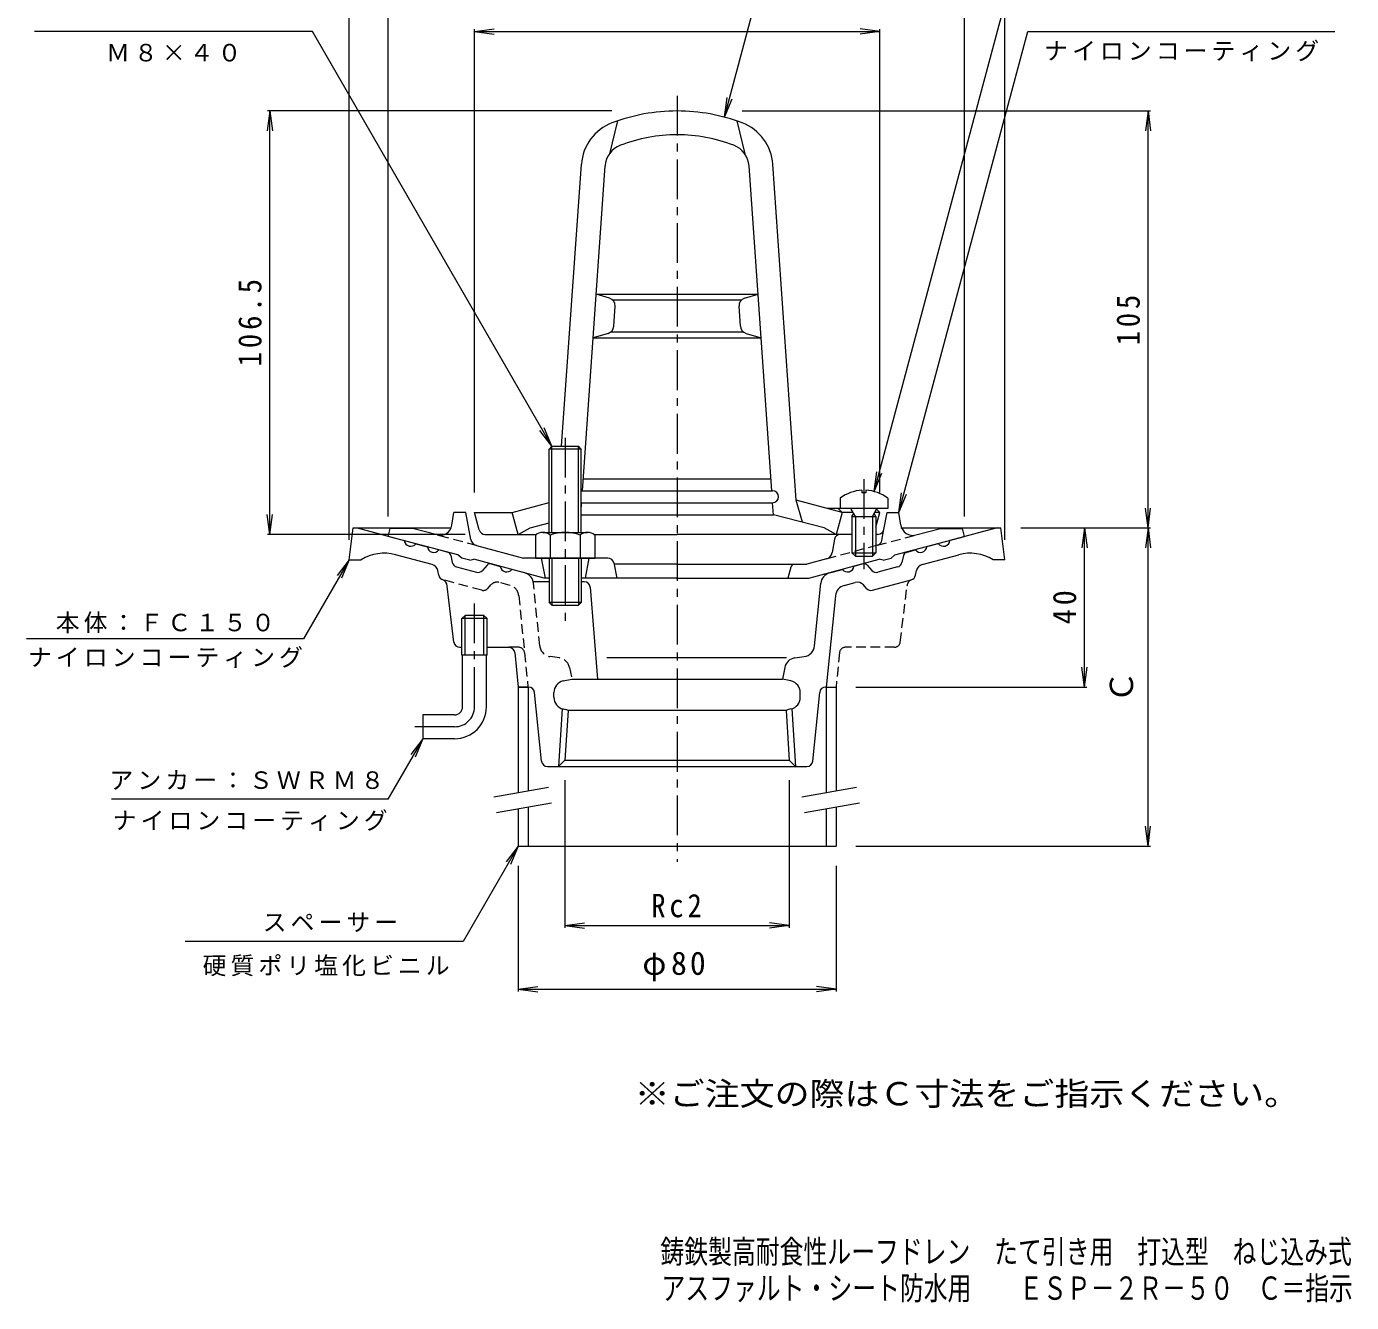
# Model space of a CAD drawing. Units: millimetres, scale not verified. Extents: x -185 to 148, y -231 to 263.
# Drawn here: x -185.1 to 148.3, y -230.5 to 90.4 of the extents above; entities that cross this region are included whole.
import ezdxf
from ezdxf.enums import TextEntityAlignment as Align

# ---------------------------------------------------------------- set-up
doc = ezdxf.new("R2010")
doc.units = ezdxf.units.MM
doc.header["$LTSCALE"] = 2
doc.linetypes.add('CHAIN1', pattern=[8, 5, -1, 1, -1])
doc.linetypes.add('DASHED1', pattern=[1.8, 1.2, -0.6])
for name, color, linetype, lineweight in [('0-0', 3, 'Continuous', 9), ('0-1', 2, 'Continuous', 9), ('0-2', 6, 'Continuous', 5), ('0-3', 4, 'Continuous', 9), ('0-4', 7, 'Continuous', 9), ('0-5', 7, 'Continuous', 9)]:
    doc.layers.add(name, color=color, linetype=linetype, lineweight=lineweight)
doc.layers.add('F-4', color=2, linetype='Continuous')
doc.layers.add('F-5', color=2, linetype='Continuous')
doc.styles.add('ＭＳ ゴシック', font='')
doc.styles.get('ＭＳ ゴシック').set_extended_font_data('MS Gothic')

msp = doc.modelspace()

# ---------------------------------------------------------------- linework, layer by layer
at = {"layer": '0-0', "linetype": 'CHAIN1'}
for p, q in [((-21.4, 72.976), (-21.4, -119.709)), ((-72.4, -80.721), (-72.4, -54.721)), ((-77.4, -85.721), (-88.4, -85.721))]:
    msp.add_line(p, q, dxfattribs=at)
at = {"layer": '0-0'}
for p, q in [((-103.9, -43.721), (-102.9, -35.721)), ((-102.9, -35.721), (-78.259, -35.721)), ((-101.9, -35.721), (-90.044, -38.898)), ((34.917, -35.721), (60.1, -35.721)), ((59.1, -35.721), (47.244, -38.898)), ((61.1, -43.721), (60.1, -35.721)), ((-87.147, -39.675), (-84.249, -40.451)), ((44.347, -39.675), (41.449, -40.451)), ((-83.07, -44.908), (-92.258, -42.446)), ((-79.05, -41.844), (-81.351, -41.228)), ((-78.329, -42.61), (-77.967, -44.382)), ((35.529, -42.61), (35.167, -44.382)), ((36.25, -41.844), (38.551, -41.228)), ((40.27, -44.908), (49.458, -42.446)), ((-103.9, -43.721), (-100.9, -43.721)), ((-81.39, -47.606), (-81.628, -46.439)), ((-76.885, -45.53), (-71.915, -46.862)), ((-69.204, -45.055), (-70.404, -46.408)), ((-68.197, -44.752), (-65.896, -45.369)), ((-59.747, -47.016), (-62.998, -46.145)), ((16.948, -47.016), (20.198, -46.145)), ((25.397, -44.752), (23.096, -45.369)), ((26.404, -45.055), (27.604, -46.408)), ((34.085, -45.53), (29.115, -46.862)), ((38.59, -47.606), (38.829, -46.439)), ((61.1, -43.721), (58.1, -43.721)), ((-53.576, -49.222), (-57.605, -49.222)), ((-44.782, -49.222), (-45.576, -49.222)), ((13.147, -65.394), (14.739, -49.613)), ((20.65, -50.165), (23.447, -49.416)), ((27.762, -51.365), (37.508, -48.754)), ((-77.558, -64.4), (-79.242, -50.314)), ((-43.287, -50.599), (-41.4, -73.721)), ((18.442, -52.762), (16.125, -75.721)), ((26.252, -50.912), (25.462, -50.02)), ((-74.76, -57.721), (-75.575, -58.521)), ((-69.225, -58.521), (-75.575, -58.521)), ((-75.575, -67.721), (-75.575, -58.521)), ((-70.04, -57.721), (-74.76, -57.721)), ((-74.76, -67.721), (-74.76, -57.721)), ((-69.225, -58.521), (-70.04, -57.721)), ((-70.04, -67.721), (-70.04, -57.721)), ((-69.225, -67.721), (-69.225, -58.521)), ((-76.069, -65.721), (-75.575, -65.721)), ((-69.225, -65.721), (-63.765, -65.721)), ((-69.225, -67.721), (-75.575, -67.721)), ((-75.4, -80.721), (-75.4, -67.721)), ((-69.4, -80.721), (-69.4, -67.721)), ((-62.273, -67.071), (-61.4, -75.721)), ((6.161, -68.414), (-39.06, -68.414)), ((8.192, -68.414), (10.598, -68.061)), ((5.685, -70.794), (5.1, -73.721)), ((-58.774, -75.721), (-61.4, -75.721)), ((-50.051, -74.199), (-47.9, -73.721)), ((-47.9, -73.721), (5.1, -73.721)), ((7.251, -74.199), (5.1, -73.721)), ((15.974, -75.721), (16.125, -75.721)), ((-55.536, -94.372), (-57.282, -77.071)), ((-52.4, -78.315), (-52.4, -77.128)), ((9.6, -78.315), (9.6, -77.128)), ((12.736, -94.372), (14.482, -77.071)), ((-85.4, -82.721), (-85.4, -88.721)), ((-77.4, -82.721), (-85.4, -82.721)), ((-50.051, -81.243), (-49.466, -81.373)), ((6.047, -81.625), (-48.847, -81.625)), ((6.047, -81.625), (6.829, -94.144)), ((7.251, -81.243), (6.666, -81.373)), ((-77.4, -88.721), (-85.4, -88.721)), ((-54.044, -95.721), (11.244, -95.721))]:
    msp.add_line(p, q, dxfattribs=at)
at = {"layer": '0-0', "linetype": 'DASHED1'}
for p, q in [((-70.562, -51.365), (-80.308, -48.754)), ((-63.45, -50.165), (-66.247, -49.416)), ((-55.947, -65.394), (-57.539, -49.613)), ((-69.052, -50.912), (-68.261, -50.02)), ((-61.242, -52.762), (-58.925, -75.721)), ((34.758, -64.4), (36.443, -50.314)), ((-61.29, -65.721), (-63.765, -65.721)), ((33.269, -65.721), (20.965, -65.721)), ((-50.991, -68.414), (-53.398, -68.061)), ((19.473, -67.071), (18.6, -75.721)), ((-48.485, -70.794), (-47.9, -73.721)), ((15.974, -75.721), (18.6, -75.721))]:
    msp.add_line(p, q, dxfattribs=at)
at = {"layer": '0-0'}
for points in [[(-50.298, -81.177), (-51.207, -95.721), (-49.629, -94.144)], [(-48.847, -81.625), (-49.629, -94.144), (6.829, -94.144)], [(7.498, -81.177), (8.407, -95.721), (6.829, -94.144)]]:
    msp.add_lwpolyline(points, dxfattribs=at)
for centre, radius, start, end in [((-88.434, -38.683), 1.625, 187.62059, 322.3797), ((45.634, -38.683), 1.625, 217.6203, 352.37941), ((-95.105, -53.071), 11, 74.99997, 121.79021), ((-82.638, -40.236), 1.625, 187.62059, 322.37891), ((-79.309, -42.81), 1, 11.56642, 75.00078), ((36.509, -42.81), 1, 104.99922, 168.43358), ((39.838, -40.236), 1.625, 217.62109, 352.37959), ((52.305, -53.071), 11, 58.20979, 105.00003), ((-83.588, -46.84), 2, 11.56496, 74.99948), ((-76.497, -44.081), 1.5, 191.5649, 254.99991), ((-71.526, -45.413), 1.5, 254.99991, 318.43558), ((-68.456, -45.718), 1, 75.00023, 138.43498), ((-64.286, -45.153), 1.625, 187.62059, 322.37891), ((21.486, -45.153), 1.625, 217.62109, 352.37941), ((25.656, -45.718), 1, 41.56502, 104.99977), ((28.727, -45.413), 1.5, 221.56442, 285.00009), ((33.697, -44.081), 1.5, 285.00009, 348.4351), ((40.788, -46.84), 2, 105.00052, 168.43504), ((-79.92, -47.305), 1.5, 191.5649, 254.99991), ((-81.228, -50.551), 2, 6.81905, 68.05247), ((-60.524, -49.914), 3, 13.34698, 74.99991), ((-44.782, -50.721), 1.5, 4.66663, 90), ((17.724, -49.914), 3, 105.00009, 174.23933), ((23.965, -51.347), 2, 41.56644, 104.9995), ((37.12, -47.305), 1.5, 285.00009, 348.4351), ((21.427, -53.063), 3, 105.00009, 174.23933), ((27.374, -49.916), 1.5, 221.56549, 284.99872), ((-76.069, -64.221), 1.5, 186.81921, 270), ((-63.765, -67.221), 1.5, 5.76067, 90), ((10.162, -65.093), 3, 278.35155, 354.23933), ((8.627, -71.383), 3, 98.35091, 168.68979), ((-58.774, -77.221), 1.5, 5.76138, 90), ((-49.4, -77.128), 3, 102.52881, 180), ((6.6, -77.128), 3, 0, 77.47119), ((15.974, -77.221), 1.5, 90, 174.23862), ((-49.4, -78.315), 3, 180, 257.47119), ((6.6, -78.315), 3, 282.52881, 0), ((-77.4, -80.721), 2, 270, 0), ((-77.4, -80.721), 8, 270, 0), ((-49.9, -83.326), 2, 58.23012, 77.47154), ((7.1, -83.326), 2, 102.52846, 121.76988), ((-54.044, -94.221), 1.5, 185.76138, 270), ((11.244, -94.221), 1.5, 270, 354.23862)]:
    msp.add_arc(centre, radius, start, end, dxfattribs=at)
at = {"layer": '0-0', "linetype": 'DASHED1'}
for centre, radius, start, end in [((-66.765, -51.347), 2, 75.0005, 138.43356), ((-60.524, -49.914), 3, 5.76067, 13.34698), ((38.428, -50.551), 2, 111.94633, 173.18095), ((-70.174, -49.916), 1.5, 255.00128, 318.43451), ((-64.226, -53.063), 3, 5.76067, 74.99991), ((-61.29, -67.221), 1.5, 5.76138, 90), ((-52.962, -65.093), 3, 185.76067, 261.64845), ((20.965, -67.221), 1.5, 90, 174.23933), ((33.269, -64.221), 1.5, 270, 353.18079), ((-51.427, -71.383), 3, 11.31021, 81.64909)]:
    msp.add_arc(centre, radius, start, end, dxfattribs=at)
at = {"layer": '0-0', "linetype": 'CHAIN1'}
msp.add_arc((-77.4, -80.721), 5, 270, 0, dxfattribs=at)
at = {"layer": '0-1', "color": 4, "linetype": 'CHAIN1'}
msp.add_line((-49.576, -13.035), (-49.576, -59.4), dxfattribs=at)
at = {"layer": '0-1', "color": 4}
for p, q in [((-53.576, -36.818), (-53.576, -15.851)), ((-52.899, -36.818), (-52.899, -15.174)), ((-46.252, -36.818), (-46.252, -15.174)), ((-45.576, -36.818), (-45.576, -15.851)), ((-57.076, -37.54), (-57.076, -43.318)), ((-55.199, -36.818), (-43.952, -36.818)), ((-53.323, -37.54), (-53.323, -43.318)), ((-45.829, -37.54), (-45.829, -43.318)), ((-42.076, -37.54), (-42.076, -43.318)), ((-57.076, -43.318), (-42.076, -43.318)), ((-53.576, -43.318), (-53.576, -54.498)), ((-52.899, -43.318), (-52.899, -55.174)), ((-46.252, -43.318), (-46.252, -55.174)), ((-45.576, -43.318), (-45.576, -54.498))]:
    msp.add_line(p, q, dxfattribs=at)
at = {"layer": '0-1'}
for p, q in [((-78.069, -35.037), (-77.576, -31.818)), ((-74.576, -31.818), (-77.576, -31.818)), ((-73.308, -38.584), (-74.576, -31.818)), ((30.623, -36.094), (31.424, -31.818)), ((31.424, -31.818), (34.424, -31.818)), ((34.917, -35.037), (34.424, -31.818)), ((-94.076, -37.818), (-93.576, -35.818)), ((-88.017, -35.818), (-93.576, -35.818)), ((-81.811, -37.481), (-88.017, -35.818)), ((38.659, -37.481), (44.865, -35.818)), ((44.865, -35.818), (50.424, -35.818)), ((50.924, -37.818), (50.424, -35.818)), ((18.211, -38.565), (17.64, -41.907)), ((29.148, -37.318), (28.6, -37.318)), ((-71.86, -40.147), (-60.026, -43.318)), ((-38.805, -43.318), (-60.026, -43.318)), ((-55.576, -43.318), (-54.576, -48.318)), ((-43.576, -43.318), (-44.576, -48.318)), ((-73.576, -43.829), (-72.576, -43.579)), ((-54.889, -48.318), (-72.576, -43.579)), ((-37.335, -44.524), (-36.576, -48.318)), ((-21.576, -44.818), (-37.276, -44.818)), ((-21.576, -44.818), (11.277, -44.818)), ((7.217, -45.543), (6.424, -48.318)), ((16.186, -43.503), (11.277, -44.818)), ((11.737, -48.318), (29.424, -43.579)), ((30.424, -43.829), (29.424, -43.579)), ((-53.576, -48.318), (-54.889, -48.318)), ((-21.576, -48.318), (-45.576, -48.318)), ((-21.576, -48.318), (11.737, -48.318))]:
    msp.add_line(p, q, dxfattribs=at)
at = {"layer": '0-1', "linetype": 'DASHED1'}
for p, q in [((30.098, -38.893), (30.623, -36.094)), ((-71.86, -40.147), (-81.811, -37.481)), ((29.012, -40.066), (38.659, -37.481)), ((29.012, -40.066), (16.186, -43.503))]:
    msp.add_line(p, q, dxfattribs=at)
at = {"layer": '0-1', "color": 4}
for points in [[(-45.576, -15.851), (-53.576, -15.851), (-52.899, -15.174), (-46.252, -15.174)], [(-45.576, -54.498), (-53.576, -54.498), (-52.899, -55.174), (-46.252, -55.174)]]:
    msp.add_lwpolyline(points, close=True, dxfattribs=at)
at = {"layer": '0-1'}
for points in [[(-73.576, -43.829), (-75.576, -43.293), (-76.576, -42.507), (-94.076, -37.818)], [(30.424, -43.829), (32.424, -43.293), (33.424, -42.507), (50.924, -37.818)]]:
    msp.add_lwpolyline(points, dxfattribs=at)
for centre, radius, start, end in [((-81.034, -34.583), 3, 254.99973, 351.29286), ((29.148, -35.818), 1.5, 270, 349.38435), ((37.883, -34.583), 3, 188.70714, 285.00027), ((-71.342, -38.215), 2, 190.61488, 254.99998), ((19.69, -38.818), 1.5, 90, 170.30333), ((-38.805, -44.818), 1.5, 11.31021, 90), ((15.669, -41.571), 2, 285.00002, 350.3044), ((8.179, -45.818), 1, 90, 164.05402)]:
    msp.add_arc(centre, radius, start, end, dxfattribs=at)
at = {"layer": '0-1', "color": 4}
for centre, radius, start, end in [((-55.199, -39.618), 2.8, 47.92557, 132.07463), ((-49.576, -46.907), 10.089, 68.19786, 111.80214), ((-43.952, -39.618), 2.8, 47.92572, 132.07428)]:
    msp.add_arc(centre, radius, start, end, dxfattribs=at)
at = {"layer": '0-1', "linetype": 'DASHED1'}
msp.add_arc((28.624, -38.617), 1.5, 285.00009, 349.38461, dxfattribs=at)
at = {"layer": '0-2'}
for p, q in [((-36.4, 66.668), (-38.4, 58.439)), ((-6.4, 66.668), (-4.4, 58.439)), ((-50.452, -15.174), (-45.49, 55.786)), ((-45.22, -26.368), (-39.505, 55.367)), ((2.42, -26.368), (-3.295, 55.367)), ((8.601, -28.738), (2.69, 55.786)), ((-38.39, 22.097), (-41.776, 23.132)), ((-41.759, 23.132), (-1.041, 23.132)), ((-37.595, 21.632), (-5.204, 21.632)), ((-37.331, 15.02), (-36.98, 20.045)), ((-5.468, 15.02), (-5.819, 20.045)), ((-4.408, 22.097), (-1.023, 23.132)), ((-38.036, 13.632), (-4.763, 13.632)), ((-38.764, 13.241), (-42.545, 12.132)), ((-42.528, 12.132), (-0.272, 12.132)), ((-4.035, 13.241), (-0.253, 12.132)), ((-45.576, -26.368), (2.63, -26.368)), ((-44.93, -23.368), (2.13, -23.368)), ((25.121, -26.229), (25.121, -26.85)), ((26.079, -26.229), (26.079, -26.85)), ((-62.9, -31.818), (-53.576, -29.321)), ((-45.576, -31.45), (-45.43, -29.368)), ((-45.576, -29.368), (2.63, -29.368)), ((2.84, -32.368), (2.63, -29.368)), ((20.1, -31.818), (8.601, -28.738)), ((10.185, -34.265), (8.601, -28.738)), ((19.6, -28.218), (19.6, -30.818)), ((26.079, -26.85), (25.121, -26.85)), ((31.6, -28.218), (31.6, -30.818)), ((-72.4, -31.818), (-62.9, -31.818)), ((-71.201, -36.213), (-72.4, -31.818)), ((-61.4, -37.318), (-62.9, -31.818)), ((-45.576, -32.368), (2.84, -32.368)), ((31.6, -30.818), (16.366, -30.818)), ((20.1, -31.818), (19.1, -30.818)), ((22.908, -31.818), (20.1, -31.818)), ((23.47, -32.818), (22.418, -30.946)), ((22.6, -32.818), (23.041, -32.054)), ((22.6, -32.818), (28.6, -32.818)), ((22.6, -32.818), (22.6, -41.948)), ((23.47, -32.818), (23.47, -42.818)), ((27.73, -32.818), (28.782, -30.946)), ((27.73, -32.818), (27.73, -42.818)), ((28.6, -32.818), (28.159, -32.054)), ((29.6, -31.818), (28.292, -31.818)), ((29.6, -31.818), (28.6, -30.818)), ((28.6, -35.485), (29.6, -31.818)), ((28.6, -32.818), (28.6, -41.948)), ((-61.4, -37.318), (-58.4, -35.664)), ((-58.4, -35.664), (-53.576, -34.418)), ((-69.754, -37.318), (-56.796, -37.318)), ((-42.355, -37.318), (-21.4, -37.318)), ((22.6, -37.318), (-21.4, -37.318)), ((23.47, -42.818), (22.6, -41.948)), ((22.6, -41.948), (28.6, -41.948)), ((23.47, -42.818), (27.73, -42.818)), ((27.73, -42.818), (28.6, -41.948))]:
    msp.add_line(p, q, dxfattribs=at)
at = {"layer": '0-2', "linetype": 'CHAIN1'}
msp.add_line((25.6, -23.428), (25.6, -46.096), dxfattribs=at)
at = {"layer": '0-2'}
msp.add_lwpolyline([(20.1, -31.818), (18.6, -37.318), (15.6, -35.664), (2.84, -32.368)], dxfattribs=at)
for centre, radius, start, end in [((-21.4, 23.182), 46, 90, 110.88283), ((-21.4, 23.182), 46, 69.11717, 90), ((-33.52, 54.949), 12, 110.88284, 175.99994), ((-9.28, 54.949), 12, 4.00006, 69.11716), ((-33.52, 54.949), 6, 110.88284, 175.99994), ((-21.4, 23.182), 40, 90, 110.88284), ((-21.4, 23.182), 40, 69.11716, 90), ((-9.28, 54.949), 6, 4.00006, 69.11716), ((-38.975, 20.184), 2, 356.0009, 73.00398), ((-3.824, 20.184), 2, 106.99602, 183.9991), ((-39.326, 15.16), 2, 286.33698, 355.99976), ((-3.472, 15.16), 2, 184.00024, 253.66302), ((2.63, -27.868), 1.5, 270, 90), ((25.6, -36.218), 10, 92.74541, 126.86987), ((25.6, -36.218), 10, 53.13013, 87.25409), ((22.2, -31.068), 0.25, 29.32918, 90), ((29, -31.068), 0.25, 90, 150.67082), ((-69.754, -35.818), 1.5, 195.25516, 270)]:
    msp.add_arc(centre, radius, start, end, dxfattribs=at)
at = {"layer": '0-3'}
for p, q in [((-61.4, -75.721), (-58.9, -75.721)), ((-61.4, -75.721), (-61.4, -102.298)), ((-58.9, -75.721), (-58.9, -101.858)), ((16.1, -75.721), (18.6, -75.721)), ((16.1, -75.721), (16.1, -102.298)), ((18.6, -75.721), (18.6, -101.858)), ((-61.4, -106.36), (-61.4, -115.721)), ((-58.9, -105.919), (-58.9, -115.721)), ((16.1, -106.36), (16.1, -115.721)), ((18.6, -105.919), (18.6, -115.721)), ((-61.4, -115.721), (18.6, -115.721))]:
    msp.add_line(p, q, dxfattribs=at)
at = {"layer": '0-3', "color": 7}
for p, q in [((-67.513, -103.376), (-53.726, -100.945)), ((9.987, -103.376), (23.774, -100.945)), ((-66.819, -107.316), (-53.032, -104.885)), ((10.681, -107.316), (24.468, -104.885))]:
    msp.add_line(p, q, dxfattribs=at)
at = {"layer": '0-4'}
for p, q in [((-103.9, -38.721), (-103.9, 121.782)), ((61.1, -38.721), (61.1, 121.782)), ((-94.076, -32.818), (-94.076, 105.782)), ((50.924, -32.818), (50.924, 105.782)), ((-72.4, 89.182), (-67.443, 89.835)), ((-72.4, -26.818), (-72.4, 89.782)), ((-72.4, 89.182), (29.6, 89.182)), ((-72.4, 89.182), (-67.443, 88.529)), ((29.6, 89.182), (24.643, 89.835)), ((29.6, 89.182), (24.643, 88.529)), ((29.6, -26.818), (29.6, 89.782)), ((-123.9, 69.182), (-124.553, 64.225)), ((-37.797, 69.182), (-124.5, 69.182)), ((-123.9, -37.318), (-123.9, 69.182)), ((-123.9, 69.182), (-123.247, 64.225)), ((-5.003, 69.182), (97.7, 69.182)), ((97.1, 69.182), (96.447, 64.225)), ((97.1, -35.721), (97.1, 69.182)), ((97.1, 69.182), (97.753, 64.225)), ((-123.9, -37.318), (-124.553, -32.361)), ((-123.9, -37.318), (-123.247, -32.361)), ((97.1, -35.721), (96.447, -30.764)), ((97.1, -35.721), (97.753, -30.764)), ((65.1, -35.721), (97.7, -35.721)), ((81.1, -35.721), (80.447, -40.679)), ((81.1, -75.721), (81.1, -35.721)), ((81.1, -35.721), (81.753, -40.679)), ((97.1, -35.721), (96.447, -40.679)), ((97.1, -115.721), (97.1, -35.721)), ((97.1, -35.721), (97.753, -40.679)), ((-74.754, -37.318), (-124.5, -37.318)), ((81.1, -75.721), (80.447, -70.764)), ((81.1, -75.721), (81.753, -70.764)), ((23.6, -75.721), (81.7, -75.721)), ((-49.629, -99.144), (-49.629, -136.321)), ((6.829, -99.144), (6.829, -136.321)), ((97.1, -115.721), (96.447, -110.764)), ((97.1, -115.721), (97.753, -110.764)), ((23.6, -115.721), (97.7, -115.721)), ((-61.4, -120.721), (-61.4, -152.321)), ((18.6, -120.721), (18.6, -152.321)), ((-49.629, -135.721), (-44.672, -135.069)), ((-49.629, -135.721), (6.829, -135.721)), ((-49.629, -135.721), (-44.672, -136.374)), ((6.829, -135.721), (1.872, -135.069)), ((6.829, -135.721), (1.872, -136.374)), ((-61.4, -151.721), (-56.443, -151.069)), ((-61.4, -151.721), (18.6, -151.721)), ((-61.4, -151.721), (-56.443, -152.374)), ((18.6, -151.721), (13.643, -151.069)), ((18.6, -151.721), (13.643, -152.374))]:
    msp.add_line(p, q, dxfattribs=at)
at = {"layer": '0-5'}
for p, q in [((-9.494, 67.615), (9.146, 137.182)), ((28.188, -26.559), (65.632, 113.182)), ((-113.149, 89.182), (-183.065, 89.182)), ((-52.899, -15.174), (-113.149, 89.182)), ((34.424, -31.818), (66.846, 89.182)), ((66.846, 89.182), (144.088, 89.182)), ((-9.494, 67.615), (-8.842, 72.572)), ((-9.494, 67.615), (-7.581, 72.234)), ((-52.899, -15.174), (-55.943, -11.208)), ((-52.899, -15.174), (-54.813, -10.555)), ((28.188, -26.559), (28.841, -21.602)), ((28.188, -26.559), (30.102, -21.939)), ((34.424, -31.818), (35.077, -26.861)), ((34.424, -31.818), (36.338, -27.199)), ((-103.9, -43.721), (-115.384, -63.613)), ((-103.9, -43.721), (-106.944, -47.688)), ((-103.9, -43.721), (-105.813, -48.341)), ((-115.384, -63.613), (-185.12, -63.613)), ((-85.4, -88.721), (-94.166, -103.906)), ((-85.4, -88.721), (-88.444, -92.688)), ((-85.4, -88.721), (-87.313, -93.341)), ((-94.166, -103.906), (-163.695, -103.906)), ((-61.4, -115.721), (-75.256, -139.721)), ((-61.4, -115.721), (-64.444, -119.688)), ((-61.4, -115.721), (-63.313, -120.341)), ((-75.256, -139.721), (-145.207, -139.721))]:
    msp.add_line(p, q, dxfattribs=at)

# ---------------------------------------------------------------- texts
at = {"layer": '0-4', "color": 2, "style": 'ＭＳ ゴシック'}
msp.add_text('Ｃ', height=5.865, rotation=90, dxfattribs=at).set_placement((95.1, -79.721), align=Align.BOTTOM_LEFT)
at = {"layer": '0-4', "color": 2, "char_height": 5.865, "attachment_point": 7, "rotation": 90, "style": 'ＭＳ ゴシック'}
for s, insert in [('\\T1.28;\\W0.9;106.5', (-125.9, 4.932)), ('\\T1.27;\\W0.9;105', (95.1, 10.23)), ('\\T1.27;\\W0.95;40', (79.1, -59.971))]:
    msp.add_mtext(s, dxfattribs=dict(at, insert=insert))
at = {"layer": '0-4', "color": 2, "char_height": 5.865, "attachment_point": 7, "style": 'ＭＳ ゴシック'}
for s, insert in [('\\T1.27;\\W0.9;Rc2', (-27.9, -133.721)), ('\\T1.19;φ80', (-30.15, -149.721))]:
    msp.add_mtext(s, dxfattribs=dict(at, insert=insert))
at = {"layer": '0-5', "char_height": 4.399, "attachment_point": 7, "style": 'ＭＳ ゴシック'}
for s, insert in [('\\T1.17;ナイロンコーティング', (70.967, 81.64)), ('\\T1.17;Ｍ８×４０', (-165.107, 81.578)), ('\\T1.17;本体：ＦＣ１５０', (-177.752, -62.179)), ('\\T1.17;ナイロンコーティング', (-184.752, -70.905)), ('\\T1.17;アンカー：ＳＷＲＭ８', (-164.245, -101.568)), ('\\T1.17;ナイロンコーティング', (-163.431, -111.951)), ('\\T1.17;スペーサー', (-125.694, -137.359)), ('\\T1.17;硬質ポリ塩化ビニル', (-140.803, -148.483))]:
    msp.add_mtext(s, dxfattribs=dict(at, insert=insert))
at = {"layer": 'F-4', "style": 'ＭＳ ゴシック', "width": 0.75}
for s, p in [('鋳鉄製高耐食性ルーフドレン\u3000たて引き用\u3000打込型\u3000ねじ込み式', (-25.603, -222.444)), ('アスファルト・シート防水用\u3000\u3000ＥＳＰ－２Ｒ－５０\u3000Ｃ＝指示', (-25.339, -231.622))]:
    msp.add_text(s, height=5.865, dxfattribs=at).set_placement(p, align=Align.BOTTOM_LEFT)
at = {"layer": 'F-5', "style": 'ＭＳ ゴシック', "width": 1.1}
msp.add_text('※ご注文の際はＣ寸法をご指示ください。', height=5.865, dxfattribs=at).set_placement((-32.074, -182.72), align=Align.BOTTOM_LEFT)

doc.saveas('drawing.dxf')
